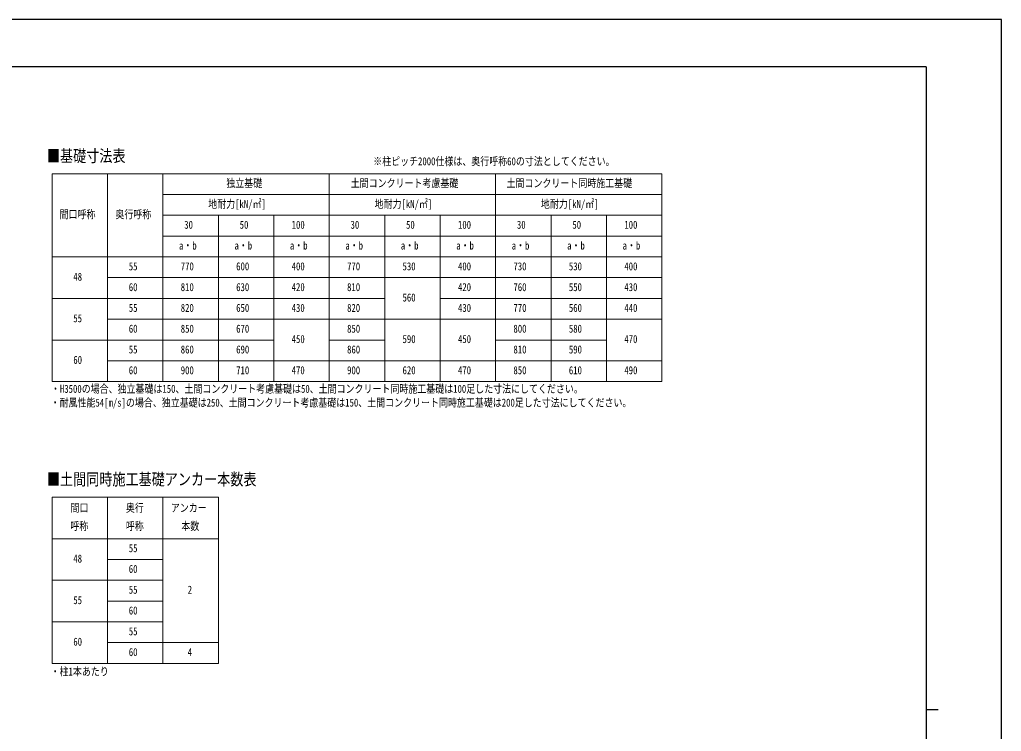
# Model space of a CAD drawing. Units: millimetres, scale not verified. Extents: x -14718 to 14718, y -10395 to 10395.
# Drawn here: x 553 to 14718, y 121 to 10395 of the extents above; entities that cross this region are included whole.
import ezdxf
from ezdxf.enums import TextEntityAlignment as Align

# ---------------------------------------------------------------- set-up
doc = ezdxf.new("R2010")
doc.units = ezdxf.units.MM
doc.header["$LTSCALE"] = 40
doc.layers.add('0-1_TABLE1', color=7, linetype='Continuous', lineweight=18)
doc.layers.add('0-2_USER1', color=3, linetype='Continuous')
doc.layers.add('0-8_YKK_ZWAK', color=7, linetype='Continuous')
doc.styles.add('ＭＳ ゴシック', font='')
doc.styles.get('ＭＳ ゴシック').set_extended_font_data('MS Gothic')

msp = doc.modelspace()

# ---------------------------------------------------------------- linework, layer by layer
at = {"layer": '0-1_TABLE1'}
for p, q in [((1020.57, 8170.5), (9820.57, 8170.5)), ((1020.57, 8170.5), (1020.57, 5170.5)), ((1820.57, 8170.5), (1820.57, 5170.5)), ((2620.57, 8170.5), (2620.57, 5170.5)), ((5020.57, 8170.5), (5020.57, 5170.5)), ((7420.57, 8170.5), (7420.57, 5170.5)), ((2620.57, 7870.5), (9820.57, 7870.5)), ((2620.57, 7570.5), (9820.57, 7570.5)), ((3420.57, 7570.5), (3420.57, 5170.5)), ((4220.57, 7570.5), (4220.57, 5170.5)), ((5820.57, 7570.5), (5820.57, 5170.5)), ((6620.57, 7570.5), (6620.57, 5170.5)), ((8220.57, 7570.5), (8220.57, 5170.5)), ((9020.57, 7570.5), (9020.57, 5170.5)), ((2620.57, 7270.5), (9820.57, 7270.5)), ((1020.57, 6970.5), (9820.57, 6970.5)), ((1820.57, 6670.5), (9820.57, 6670.5)), ((1020.57, 6370.5), (5820.57, 6370.5)), ((6620.57, 6370.5), (9820.57, 6370.5)), ((1820.57, 6070.5), (9820.57, 6070.5)), ((1020.57, 5770.5), (4220.57, 5770.5)), ((5020.57, 5770.5), (5820.57, 5770.5)), ((7420.57, 5770.5), (9020.57, 5770.5)), ((1820.57, 5470.5), (9820.57, 5470.5)), ((1020.57, 3502.5), (3420.57, 3502.5)), ((1020.57, 3502.5), (1020.57, 1102.5)), ((1820.57, 3502.5), (1820.57, 1102.5)), ((2620.57, 3502.5), (2620.57, 1102.5)), ((3420.57, 3502.5), (3420.57, 1102.5)), ((1020.57, 2902.5), (3420.57, 2902.5)), ((1820.57, 2602.5), (2620.57, 2602.5)), ((1020.57, 2302.5), (2620.57, 2302.5)), ((1820.57, 2002.5), (2620.57, 2002.5)), ((1020.57, 1702.5), (2620.57, 1702.5)), ((1820.57, 1402.5), (3420.57, 1402.5)), ((1020.57, 1102.5), (3420.57, 1102.5))]:
    msp.add_line(p, q, dxfattribs=at)
for points in [[(9820.57, 8170.5), (9820.57, 7570.5), (9820.57, 5170.5)], [(1020.57, 5170.5), (1820.57, 5170.5), (9820.57, 5170.5)]]:
    msp.add_lwpolyline(points, dxfattribs=at)
at = {"layer": '0-8_YKK_ZWAK'}
for p, q in [((13632.57, 9712.5), (-13667.43, 9712.5)), ((13632.57, 9712.5), (13632.57, -8837.5)), ((13632.57, 437.5), (13807.57, 437.5))]:
    msp.add_line(p, q, dxfattribs=at)
msp.add_lwpolyline([(-14717.5, -10395), (14717.5, -10395), (14717.5, 10395), (-14717.5, 10395)], close=True, dxfattribs=at)

# ---------------------------------------------------------------- texts
at = {"layer": '0-1_TABLE1', "style": 'ＭＳ ゴシック', "width": 0.8}
for s, p in [('独立基礎', (3534.97, 7941.75)), ('土間コンクリート考慮基礎', (5330.17, 7941.75)), ('土間コンクリート同時施工基礎', (7578.97, 7941.75)), ('地耐力[kN/㎡]', (3274.57, 7641.75)), ('地耐力[kN/㎡]', (5674.57, 7641.75)), ('地耐力[kN/㎡]', (8074.57, 7641.75)), ('間口呼称', (1130.77, 7491.75)), ('奥行呼称', (1934.97, 7491.75)), ('30', (2928.17, 7341.75)), ('50', (3728.17, 7341.75)), ('100', (4477.77, 7341.75)), ('30', (5328.17, 7341.75)), ('50', (6128.17, 7341.75)), ('100', (6877.77, 7341.75)), ('30', (7728.17, 7341.75)), ('50', (8528.17, 7341.75)), ('100', (9277.77, 7341.75)), ('a・b', (2852.57, 7041.75)), ('a・b', (3652.57, 7041.75)), ('a・b', (4452.57, 7041.75)), ('a・b', (5252.57, 7041.75)), ('a・b', (6052.57, 7041.75)), ('a・b', (6852.57, 7041.75)), ('a・b', (7652.57, 7041.75)), ('a・b', (8452.57, 7041.75)), ('a・b', (9252.57, 7041.75)), ('55', (2128.17, 6741.75)), ('770', (2877.77, 6741.75)), ('600', (3677.77, 6741.75)), ('400', (4477.77, 6741.75)), ('770', (5277.77, 6741.75)), ('530', (6077.77, 6741.75)), ('400', (6877.77, 6741.75)), ('730', (7677.77, 6741.75)), ('530', (8477.77, 6741.75)), ('400', (9277.77, 6741.75)), ('48', (1328.17, 6591.75)), ('60', (2128.17, 6441.75)), ('810', (2877.77, 6441.75)), ('630', (3677.77, 6441.75)), ('420', (4477.77, 6441.75)), ('810', (5277.77, 6441.75)), ('420', (6877.77, 6441.75)), ('760', (7677.77, 6441.75)), ('550', (8477.77, 6441.75)), ('430', (9277.77, 6441.75)), ('560', (6077.77, 6291.75)), ('55', (2128.17, 6141.75)), ('820', (2877.77, 6141.75)), ('650', (3677.77, 6141.75)), ('430', (4477.77, 6141.75)), ('820', (5277.77, 6141.75)), ('430', (6877.77, 6141.75)), ('770', (7677.77, 6141.75)), ('560', (8477.77, 6141.75)), ('440', (9277.77, 6141.75)), ('55', (1328.17, 5991.75)), ('60', (2128.17, 5841.75)), ('850', (2877.77, 5841.75)), ('670', (3677.77, 5841.75)), ('850', (5277.77, 5841.75)), ('800', (7677.77, 5841.75)), ('580', (8477.77, 5841.75)), ('450', (4477.77, 5691.75)), ('590', (6077.77, 5691.75)), ('450', (6877.77, 5691.75)), ('470', (9277.77, 5691.75)), ('55', (2128.17, 5541.75)), ('860', (2877.77, 5541.75)), ('690', (3677.77, 5541.75)), ('860', (5277.77, 5541.75)), ('810', (7677.77, 5541.75)), ('590', (8477.77, 5541.75)), ('60', (1328.17, 5391.75)), ('60', (2128.17, 5241.75)), ('900', (2877.77, 5241.75)), ('710', (3677.77, 5241.75)), ('470', (4477.77, 5241.75)), ('900', (5277.77, 5241.75)), ('620', (6077.77, 5241.75)), ('470', (6877.77, 5241.75)), ('850', (7677.77, 5241.75)), ('610', (8477.77, 5241.75)), ('490', (9277.77, 5241.75)), ('間口', (1286.17, 3255)), ('奥行', (2086.17, 3255)), ('アンカー', (2734.97, 3255)), ('呼称', (1286.17, 2992.5)), ('呼称', (2086.17, 2992.5)), ('本数', (2886.17, 2992.5)), ('55', (2128.17, 2673.75)), ('48', (1328.17, 2523.75)), ('60', (2128.17, 2373.75)), ('55', (2128.17, 2073.75)), ('2', (2978.57, 2073.75)), ('55', (1328.17, 1923.75)), ('60', (2128.17, 1773.75)), ('55', (2128.17, 1473.75)), ('60', (1328.17, 1323.75)), ('60', (2128.17, 1173.75)), ('4', (2978.57, 1173.75))]:
    msp.add_text(s, height=115.5, dxfattribs=at).set_placement(p, align=Align.BOTTOM_LEFT)
at = {"layer": '0-2_USER1', "style": 'ＭＳ ゴシック', "width": 0.8}
for s, height, p in [('■基礎寸法表', 173.2, (946.61, 8289.41)), ('※柱ピッチ2000仕様は、奥行呼称60の寸法としてください。', 115.5, (5654.48, 8257.74)), ('・H3500の場合、独立基礎は150、土間コンクリート考慮基礎は50、土間コンクリート同時施工基礎は100足した寸法にしてください。', 115.5, (1005.45, 4973.55)), ('・耐風性能54[m/s]の場合、独立基礎は250、土間コンクリート考慮基礎は150、土間コンクリート同時施工基礎は200足した寸法にしてください。', 115.5, (1000.28, 4774.19)), ('■土間同時施工基礎アンカー本数表', 173.2, (946.61, 3621.98)), ('・柱1本あたり', 115.5, (1000.28, 892.77))]:
    msp.add_text(s, height=height, dxfattribs=at).set_placement(p, align=Align.BOTTOM_LEFT)

doc.saveas('drawing.dxf')
